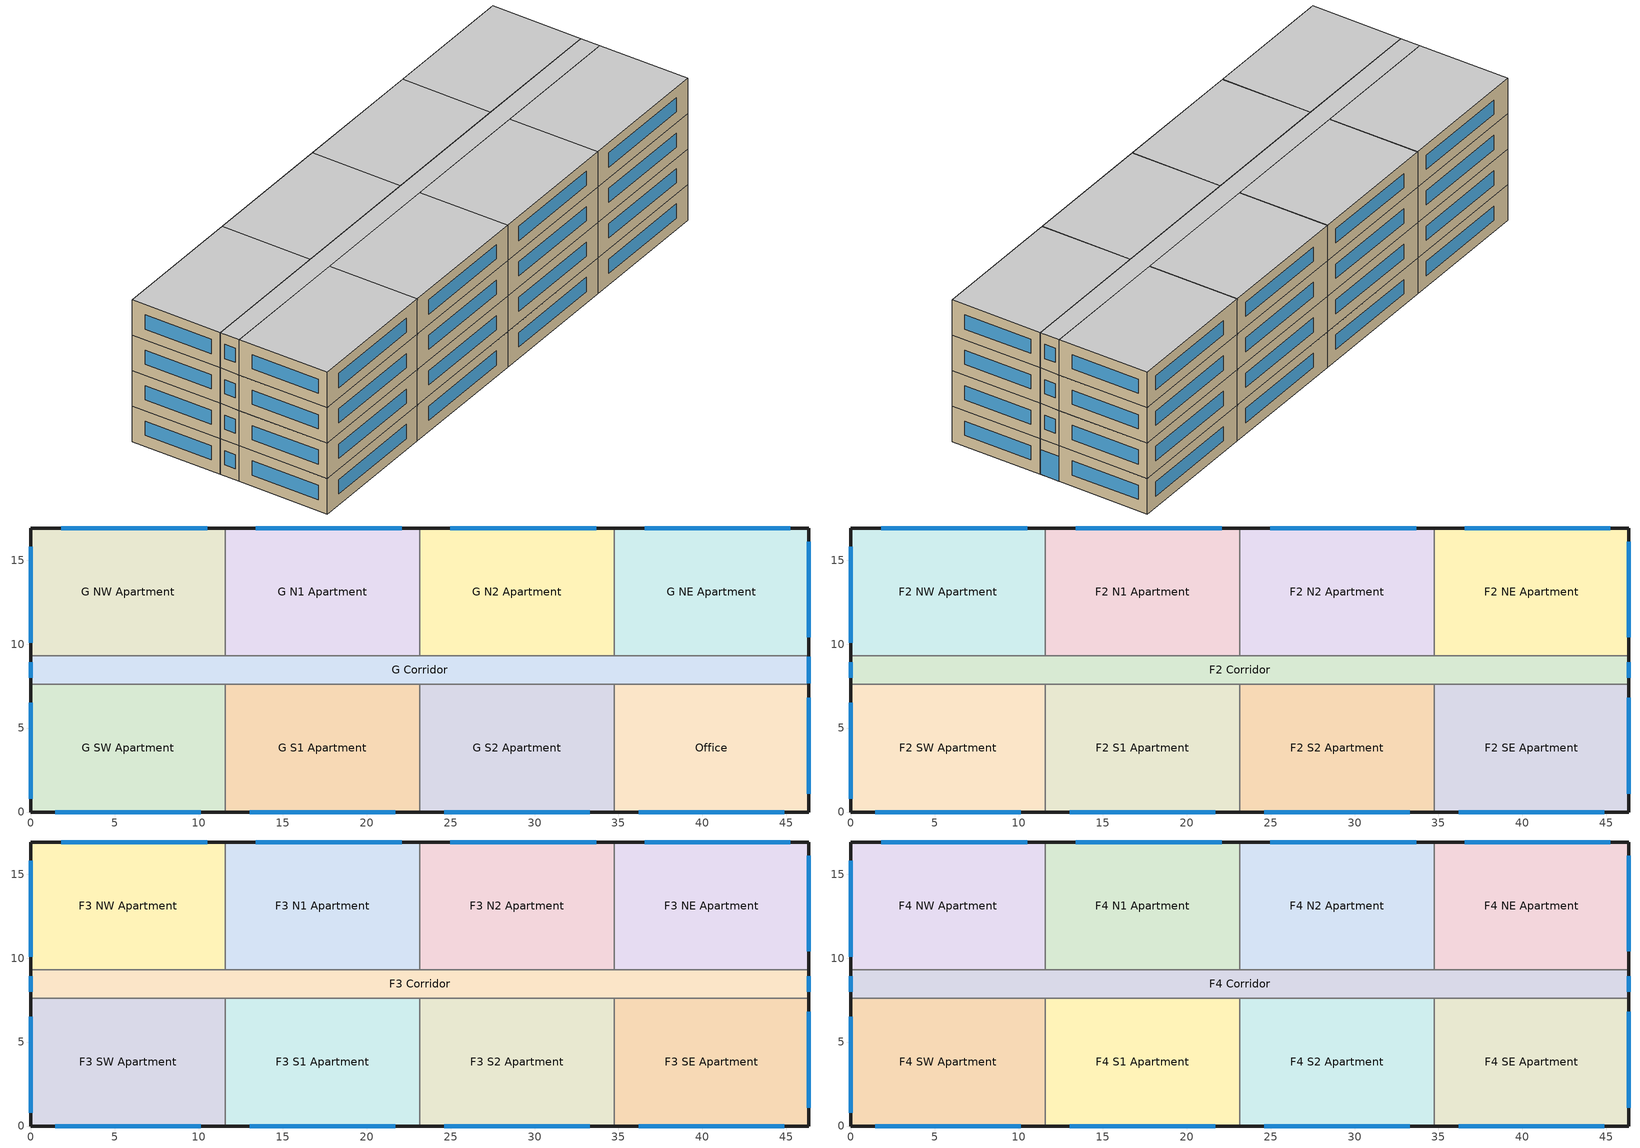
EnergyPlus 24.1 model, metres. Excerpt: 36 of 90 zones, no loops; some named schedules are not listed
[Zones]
G N1 Apartment
 floor ground (gGFloorN1A_Ffactor): 11.58,16.92 23.16,16.92 23.16,9.3 11.58,9.3 z0
 wall outside (res_ext_wall): 23.16,16.92 11.58,16.92 z0:3.05
 wall to G N2 Apartment (int_wall): 23.16,9.3 23.16,16.92 z0:3.05
 wall to G Corridor (int_wall): 11.58,9.3 23.16,9.3 z0:3.05
 window (ResWindow_U__SHGC_0.37): 22.08,16.92 13.4,16.92 z0.95:2.17
G N2 Apartment
 floor ground (gGFloorN2A_Ffactor): 23.16,16.92 34.75,16.92 34.75,9.3 23.16,9.3 z0
 wall outside (res_ext_wall): 34.75,16.92 23.16,16.92 z0:3.05
 wall to G NE Apartment (int_wall): 34.75,9.3 34.75,16.92 z0:3.05
 wall to G Corridor (int_wall): 23.16,9.3 34.75,9.3 z0:3.05
 window (ResWindow_U__SHGC_0.37): 33.66,16.92 24.98,16.92 z0.95:2.17
G NE Apartment
 floor ground (gGFloorNEA_Ffactor): 34.75,16.92 46.33,16.92 46.33,9.3 34.75,9.3 z0
 wall outside (res_ext_wall): 46.33,9.3 46.33,16.92 34.75,16.92 z0:3.05
 wall to G Corridor (int_wall): 34.75,9.3 46.33,9.3 z0:3.05
 window (ResWindow_U__SHGC_0.37): 45.25,16.92 36.56,16.92 / 46.33,10.4 46.33,16.11 z0.95:2.17
G NW Apartment
 floor ground (gGFloorNWA_Ffactor): 0,16.92 11.58,16.92 11.58,9.3 0,9.3 z0
 wall outside (res_ext_wall): 11.58,16.92 0,16.92 0,9.3 z0:3.05
 wall to G N1 Apartment (int_wall): 11.58,9.3 11.58,16.92 z0:3.05
 wall to G Corridor (int_wall): 0,9.3 11.58,9.3 z0:3.05
 window (ResWindow_U__SHGC_0.37): 10.5,16.92 1.81,16.92 / 0,15.8 0,10.08 z0.95:2.17
G S1 Apartment
 floor ground (gGFloorS1A_Ffactor): 11.58,7.62 23.16,7.62 23.16,0 11.58,0 z0
 wall outside (res_ext_wall): 11.58,0 23.16,0 z0:3.05
 wall to G S2 Apartment (int_wall): 23.16,0 23.16,7.62 z0:3.05
 wall to G Corridor (int_wall): 23.16,7.62 11.58,7.62 z0:3.05
 window (ResWindow_U__SHGC_0.37): 13.03,0 21.72,0 z0.95:2.17
G S2 Apartment
 floor ground (gGFloorS2A_Ffactor): 23.16,7.62 34.75,7.62 34.75,0 23.16,0 z0
 wall outside (res_ext_wall): 23.16,0 34.75,0 z0:3.05
 wall to Office (int_wall): 34.75,0 34.75,7.62 z0:3.05
 wall to G Corridor (int_wall): 34.75,7.62 23.16,7.62 z0:3.05
 window (ResWindow_U__SHGC_0.37): 24.61,0 33.3,0 z0.95:2.17
Office
 floor ground (gGFloorSEA_Ffactor): 34.75,7.62 46.33,7.62 46.33,0 34.75,0 z0
 wall outside (res_ext_wall): 34.75,0 46.33,0 46.33,7.62 z0:3.05
 wall to G Corridor (int_wall): 46.33,7.62 34.75,7.62 z0:3.05
 window (ResWindow_U__SHGC_0.37): 36.19,0 44.88,0 / 46.33,1.1 46.33,6.81 z0.95:2.17
G SW Apartment
 floor ground (gGFloorSWA_Ffactor): 0,7.62 11.58,7.62 11.58,0 0,0 z0
 wall outside (res_ext_wall): 0,7.62 0,0 11.58,0 z0:3.05
 wall to G S1 Apartment (int_wall): 11.58,0 11.58,7.62 z0:3.05
 wall to G Corridor (int_wall): 11.58,7.62 0,7.62 z0:3.05
 window (ResWindow_U__SHGC_0.37): 0,6.5 0,0.79 / 1.45,0 10.13,0 z0.95:2.17
G Corridor
 floor ground (gFloorC_Ffactor): 0,9.3 46.33,9.3 46.33,7.62 0,7.62 z0
 wall outside (res_ext_wall): 46.33,7.62 46.33,9.3 / 0,9.3 0,7.62 z0:3.05
 window (ResWindow_U__SHGC_0.37): 46.33,7.67 46.33,9.25 z0:2.13; 0,8.91 0,8 z0.95:2.17
F2 N1 Apartment
 floor to G N1 Apartment (int_slab_floor): 11.58,16.92 23.16,16.92 23.16,9.3 11.58,9.3 z3.05
 wall outside (res_ext_wall): 23.16,16.92 11.58,16.92 z3.05:6.1
 wall to F2 N2 Apartment (int_wall): 23.16,9.3 23.16,16.92 z3.05:6.1
 wall to F2 Corridor (int_wall): 11.58,9.3 23.16,9.3 z3.05:6.1
 window (ResWindow_U__SHGC_0.37): 22.08,16.92 13.4,16.92 z4:5.22
F2 N2 Apartment
 floor to G N2 Apartment (int_slab_floor): 23.16,16.92 34.75,16.92 34.75,9.3 23.16,9.3 z3.05
 wall outside (res_ext_wall): 34.75,16.92 23.16,16.92 z3.05:6.1
 wall to F2 NE Apartment (int_wall): 34.75,9.3 34.75,16.92 z3.05:6.1
 wall to F2 Corridor (int_wall): 23.16,9.3 34.75,9.3 z3.05:6.1
 window (ResWindow_U__SHGC_0.37): 33.66,16.92 24.98,16.92 z4:5.22
F2 NE Apartment
 floor to G NE Apartment (int_slab_floor): 34.75,16.92 46.33,16.92 46.33,9.3 34.75,9.3 z3.05
 wall outside (res_ext_wall): 46.33,9.3 46.33,16.92 34.75,16.92 z3.05:6.1
 wall to F2 Corridor (int_wall): 34.75,9.3 46.33,9.3 z3.05:6.1
 window (ResWindow_U__SHGC_0.37): 45.25,16.92 36.56,16.92 / 46.33,10.4 46.33,16.11 z4:5.22
F2 NW Apartment
 floor to G NW Apartment (int_slab_floor): 0,16.92 11.58,16.92 11.58,9.3 0,9.3 z3.05
 wall outside (res_ext_wall): 11.58,16.92 0,16.92 0,9.3 z3.05:6.1
 wall to F2 N1 Apartment (int_wall): 11.58,9.3 11.58,16.92 z3.05:6.1
 wall to F2 Corridor (int_wall): 0,9.3 11.58,9.3 z3.05:6.1
 window (ResWindow_U__SHGC_0.37): 10.5,16.92 1.81,16.92 / 0,15.8 0,10.08 z4:5.22
F2 S1 Apartment
 floor to G S1 Apartment (int_slab_floor): 11.58,7.62 23.16,7.62 23.16,0 11.58,0 z3.05
 wall outside (res_ext_wall): 11.58,0 23.16,0 z3.05:6.1
 wall to F2 S2 Apartment (int_wall): 23.16,0 23.16,7.62 z3.05:6.1
 wall to F2 Corridor (int_wall): 23.16,7.62 11.58,7.62 z3.05:6.1
 window (ResWindow_U__SHGC_0.37): 13.03,0 21.72,0 z4:5.22
F2 S2 Apartment
 floor to G S2 Apartment (int_slab_floor): 23.16,7.62 34.75,7.62 34.75,0 23.16,0 z3.05
 wall outside (res_ext_wall): 23.16,0 34.75,0 z3.05:6.1
 wall to F2 SE Apartment (int_wall): 34.75,0 34.75,7.62 z3.05:6.1
 wall to F2 Corridor (int_wall): 34.75,7.62 23.16,7.62 z3.05:6.1
 window (ResWindow_U__SHGC_0.37): 24.61,0 33.3,0 z4:5.22
F2 SE Apartment
 floor to Office (int_slab_floor): 34.75,7.62 46.33,7.62 46.33,0 34.75,0 z3.05
 wall outside (res_ext_wall): 34.75,0 46.33,0 46.33,7.62 z3.05:6.1
 wall to F2 Corridor (int_wall): 46.33,7.62 34.75,7.62 z3.05:6.1
 window (ResWindow_U__SHGC_0.37): 36.19,0 44.88,0 / 46.33,1.1 46.33,6.81 z4:5.22
F2 SW Apartment
 floor to G SW Apartment (int_slab_floor): 0,7.62 11.58,7.62 11.58,0 0,0 z3.05
 wall outside (res_ext_wall): 0,7.62 0,0 11.58,0 z3.05:6.1
 wall to F2 S1 Apartment (int_wall): 11.58,0 11.58,7.62 z3.05:6.1
 wall to F2 Corridor (int_wall): 11.58,7.62 0,7.62 z3.05:6.1
 window (ResWindow_U__SHGC_0.37): 0,6.5 0,0.79 / 1.45,0 10.13,0 z4:5.22
F2 Corridor
 floor to G Corridor (int_slab_floor): 0,9.3 46.33,9.3 46.33,7.62 0,7.62 z3.05
 wall outside (res_ext_wall): 46.33,7.62 46.33,9.3 / 0,9.3 0,7.62 z3.05:6.1
 window (ResWindow_U__SHGC_0.37): 0,8.91 0,8 / 46.33,8 46.33,8.91 z4:5.22
F3 N1 Apartment
 floor to F2 N1 Apartment (int_slab_floor): 11.58,16.92 23.16,16.92 23.16,9.3 11.58,9.3 z6.1
 wall outside (res_ext_wall): 23.16,16.92 11.58,16.92 z6.1:9.14
 wall to F3 N2 Apartment (int_wall): 23.16,9.3 23.16,16.92 z6.1:9.14
 wall to F3 Corridor (int_wall): 11.58,9.3 23.16,9.3 z6.1:9.14
 window (ResWindow_U__SHGC_0.37): 22.08,16.92 13.4,16.92 z7.05:8.27
F3 N2 Apartment
 floor to F2 N2 Apartment (int_slab_floor): 23.16,16.92 34.75,16.92 34.75,9.3 23.16,9.3 z6.1
 wall outside (res_ext_wall): 34.75,16.92 23.16,16.92 z6.1:9.14
 wall to F3 NE Apartment (int_wall): 34.75,9.3 34.75,16.92 z6.1:9.14
 wall to F3 Corridor (int_wall): 23.16,9.3 34.75,9.3 z6.1:9.14
 window (ResWindow_U__SHGC_0.37): 33.66,16.92 24.98,16.92 z7.05:8.27
F3 NE Apartment
 floor to F2 NE Apartment (int_slab_floor): 34.75,16.92 46.33,16.92 46.33,9.3 34.75,9.3 z6.1
 wall outside (res_ext_wall): 46.33,9.3 46.33,16.92 34.75,16.92 z6.1:9.14
 wall to F3 Corridor (int_wall): 34.75,9.3 46.33,9.3 z6.1:9.14
 window (ResWindow_U__SHGC_0.37): 45.25,16.92 36.56,16.92 / 46.33,10.4 46.33,16.11 z7.05:8.27
F3 NW Apartment
 floor to F2 NW Apartment (int_slab_floor): 0,16.92 11.58,16.92 11.58,9.3 0,9.3 z6.1
 wall outside (res_ext_wall): 11.58,16.92 0,16.92 0,9.3 z6.1:9.14
 wall to F3 N1 Apartment (int_wall): 11.58,9.3 11.58,16.92 z6.1:9.14
 wall to F3 Corridor (int_wall): 0,9.3 11.58,9.3 z6.1:9.14
 window (ResWindow_U__SHGC_0.37): 10.5,16.92 1.81,16.92 / 0,15.8 0,10.08 z7.05:8.27
F3 S1 Apartment
 floor to F2 S1 Apartment (int_slab_floor): 11.58,7.62 23.16,7.62 23.16,0 11.58,0 z6.1
 wall outside (res_ext_wall): 11.58,0 23.16,0 z6.1:9.14
 wall to F3 S2 Apartment (int_wall): 23.16,0 23.16,7.62 z6.1:9.14
 wall to F3 Corridor (int_wall): 23.16,7.62 11.58,7.62 z6.1:9.14
 window (ResWindow_U__SHGC_0.37): 13.03,0 21.72,0 z7.05:8.27
F3 S2 Apartment
 floor to F2 S2 Apartment (int_slab_floor): 23.16,7.62 34.75,7.62 34.75,0 23.16,0 z6.1
 wall outside (res_ext_wall): 23.16,0 34.75,0 z6.1:9.14
 wall to F3 SE Apartment (int_wall): 34.75,0 34.75,7.62 z6.1:9.14
 wall to F3 Corridor (int_wall): 34.75,7.62 23.16,7.62 z6.1:9.14
 window (ResWindow_U__SHGC_0.37): 24.61,0 33.3,0 z7.05:8.27
F3 SE Apartment
 floor to F2 SE Apartment (int_slab_floor): 34.75,7.62 46.33,7.62 46.33,0 34.75,0 z6.1
 wall outside (res_ext_wall): 34.75,0 46.33,0 46.33,7.62 z6.1:9.14
 wall to F3 Corridor (int_wall): 46.33,7.62 34.75,7.62 z6.1:9.14
 window (ResWindow_U__SHGC_0.37): 36.19,0 44.88,0 / 46.33,1.1 46.33,6.81 z7.05:8.27
F3 SW Apartment
 floor to F2 SW Apartment (int_slab_floor): 0,7.62 11.58,7.62 11.58,0 0,0 z6.1
 wall outside (res_ext_wall): 0,7.62 0,0 11.58,0 z6.1:9.14
 wall to F3 S1 Apartment (int_wall): 11.58,0 11.58,7.62 z6.1:9.14
 wall to F3 Corridor (int_wall): 11.58,7.62 0,7.62 z6.1:9.14
 window (ResWindow_U__SHGC_0.37): 0,6.5 0,0.79 / 1.45,0 10.13,0 z7.05:8.27
F3 Corridor
 floor to F2 Corridor (int_slab_floor): 0,9.3 46.33,9.3 46.33,7.62 0,7.62 z6.1
 wall outside (res_ext_wall): 46.33,7.62 46.33,9.3 / 0,9.3 0,7.62 z6.1:9.14
 window (ResWindow_U__SHGC_0.37): 0,8.91 0,8 / 46.33,8 46.33,8.91 z7.05:8.27
F4 N1 Apartment
 floor to F3 N1 Apartment (int_slab_floor): 11.58,16.92 23.16,16.92 23.16,9.3 11.58,9.3 z9.14
 wall outside (res_ext_wall): 23.16,16.92 11.58,16.92 z9.14:12.19
 wall to F4 N2 Apartment (int_wall): 23.16,9.3 23.16,16.92 z9.14:12.19
 wall to F4 Corridor (int_wall): 11.58,9.3 23.16,9.3 z9.14:12.19
 window (ResWindow_U__SHGC_0.37): 22.08,16.92 13.4,16.92 z10.1:11.32
 ceiling to M N1 Apartment (int_slab_ceiling): 23.16,9.3 23.16,16.92 11.58,16.92 11.58,9.3 z12.19
F4 N2 Apartment
 floor to F3 N2 Apartment (int_slab_floor): 23.16,16.92 34.75,16.92 34.75,9.3 23.16,9.3 z9.14
 wall outside (res_ext_wall): 34.75,16.92 23.16,16.92 z9.14:12.19
 wall to F4 NE Apartment (int_wall): 34.75,9.3 34.75,16.92 z9.14:12.19
 wall to F4 Corridor (int_wall): 23.16,9.3 34.75,9.3 z9.14:12.19
 window (ResWindow_U__SHGC_0.37): 33.66,16.92 24.98,16.92 z10.1:11.32
 ceiling to M N2 Apartment (int_slab_ceiling): 34.75,9.3 34.75,16.92 23.16,16.92 23.16,9.3 z12.19
F4 NE Apartment
 floor to F3 NE Apartment (int_slab_floor): 34.75,16.92 46.33,16.92 46.33,9.3 34.75,9.3 z9.14
 wall outside (res_ext_wall): 46.33,9.3 46.33,16.92 34.75,16.92 z9.14:12.19
 wall to F4 Corridor (int_wall): 34.75,9.3 46.33,9.3 z9.14:12.19
 window (ResWindow_U__SHGC_0.37): 45.25,16.92 36.56,16.92 / 46.33,10.4 46.33,16.11 z10.1:11.32
 ceiling to M NE Apartment (int_slab_ceiling): 46.33,9.3 46.33,16.92 34.75,16.92 34.75,9.3 z12.19
F4 NW Apartment
 floor to F3 NW Apartment (int_slab_floor): 0,16.92 11.58,16.92 11.58,9.3 0,9.3 z9.14
 wall outside (res_ext_wall): 11.58,16.92 0,16.92 0,9.3 z9.14:12.19
 wall to F4 N1 Apartment (int_wall): 11.58,9.3 11.58,16.92 z9.14:12.19
 wall to F4 Corridor (int_wall): 0,9.3 11.58,9.3 z9.14:12.19
 window (ResWindow_U__SHGC_0.37): 10.5,16.92 1.81,16.92 / 0,15.8 0,10.08 z10.1:11.32
 ceiling to M NW Apartment (int_slab_ceiling): 11.58,9.3 11.58,16.92 0,16.92 0,9.3 z12.19
F4 S1 Apartment
 floor to F3 S1 Apartment (int_slab_floor): 11.58,7.62 23.16,7.62 23.16,0 11.58,0 z9.14
 wall outside (res_ext_wall): 11.58,0 23.16,0 z9.14:12.19
 wall to F4 S2 Apartment (int_wall): 23.16,0 23.16,7.62 z9.14:12.19
 wall to F4 Corridor (int_wall): 23.16,7.62 11.58,7.62 z9.14:12.19
 window (ResWindow_U__SHGC_0.37): 13.03,0 21.72,0 z10.1:11.32
 ceiling to M S1 Apartment (int_slab_ceiling): 23.16,0 23.16,7.62 11.58,7.62 11.58,0 z12.19
F4 S2 Apartment
 floor to F3 S2 Apartment (int_slab_floor): 23.16,7.62 34.75,7.62 34.75,0 23.16,0 z9.14
 wall outside (res_ext_wall): 23.16,0 34.75,0 z9.14:12.19
 wall to F4 SE Apartment (int_wall): 34.75,0 34.75,7.62 z9.14:12.19
 wall to F4 Corridor (int_wall): 34.75,7.62 23.16,7.62 z9.14:12.19
 window (ResWindow_U__SHGC_0.37): 24.61,0 33.3,0 z10.1:11.32
 ceiling to M S2 Apartment (int_slab_ceiling): 34.75,0 34.75,7.62 23.16,7.62 23.16,0 z12.19
F4 SE Apartment
 floor to F3 SE Apartment (int_slab_floor): 34.75,7.62 46.33,7.62 46.33,0 34.75,0 z9.14
 wall outside (res_ext_wall): 34.75,0 46.33,0 46.33,7.62 z9.14:12.19
 wall to F4 Corridor (int_wall): 46.33,7.62 34.75,7.62 z9.14:12.19
 window (ResWindow_U__SHGC_0.37): 36.19,0 44.88,0 / 46.33,1.1 46.33,6.81 z10.1:11.32
 ceiling to M SE Apartment (int_slab_ceiling): 46.33,0 46.33,7.62 34.75,7.62 34.75,0 z12.19
F4 SW Apartment
 floor to F3 SW Apartment (int_slab_floor): 0,7.62 11.58,7.62 11.58,0 0,0 z9.14
 wall outside (res_ext_wall): 0,7.62 0,0 11.58,0 z9.14:12.19
 wall to F4 S1 Apartment (int_wall): 11.58,0 11.58,7.62 z9.14:12.19
 wall to F4 Corridor (int_wall): 11.58,7.62 0,7.62 z9.14:12.19
 window (ResWindow_U__SHGC_0.37): 0,6.5 0,0.79 / 1.45,0 10.13,0 z10.1:11.32
 ceiling to M SW Apartment (int_slab_ceiling): 11.58,0 11.58,7.62 0,7.62 0,0 z12.19
F4 Corridor
 floor to F3 Corridor (int_slab_floor): 0,9.3 46.33,9.3 46.33,7.62 0,7.62 z9.14
 wall outside (res_ext_wall): 46.33,7.62 46.33,9.3 / 0,9.3 0,7.62 z9.14:12.19
 window (ResWindow_U__SHGC_0.37): 0,8.91 0,8 / 46.33,8 46.33,8.91 z10.1:11.32
 ceiling to M Corridor (int_slab_ceiling): 46.33,7.62 46.33,9.3 0,9.3 0,7.62 z12.19
[Building]
ApartmentHighRise: Loads convergence tolerance value=0.04; Maximum number of warmup days=15; Minimum number of warmup days=6; North axis=0; Solar distribution=MinimalShadowing; Temperature convergence tolerance value=0.2; Terrain=City
[Site:GroundTemperature:FCfactorMethod]
January ground temperature=7.1; February ground temperature=3; March ground temperature=-1; April ground temperature=0.8; May ground temperature=-0.2; June ground temperature=4.8; July ground temperature=6.1; August ground temperature=13.7; September ground temperature=22.2; October ground temperature=22.7; November ground temperature=21.7; December ground temperature=18.5
[Site:Location]
Denver-Aurora-Buckley.AFB_CO_USA WMO=724695: Elevation=1726; Latitude=39.72; Longitude=-104.75; Time zone=-7
[Site:WaterMainsTemperature]
Annual average outdoor air temperature=9.95; Calculation method=Correlation; Maximum difference in monthly average outdoor air temperatures=23.7
[SizingPeriod:DesignDay] Barometric pressure=82237; Day of month=21; Daylight saving time indicator=No; Dry bulb temperature range modifier type=DefaultMultipliers; Humidity condition type=WetBulb; Rain indicator=No; Snow indicator=No
Name | Ashrae clear sky optical depth for beam irradiance taub | Ashrae clear sky optical depth for diffuse irradiance taud | Daily dry bulb temperature range | Day type | Maximum dry bulb temperature | Month | Solar model indicator | Wetbulb or dewpoint at maximum dry bulb | Wind direction | Wind speed | Sky clearness
Denver-Aurora-Buckley.AFB_CO_USA Ann Clg .4% Condns DB=>MWB | 0.423 | 2.02 | 14.8 | SummerDesignDay | 33.9 | 7 | ASHRAETau | 15 | 30 | 3.6
Denver-Aurora-Buckley.AFB_CO_USA Ann Htg 99.6% Condns DB |  |  | 0 | WinterDesignDay | -17.9 | 12 | ASHRAEClearSky | -17.9 | 180 | 2.5 | 0
[Construction]
InteriorFurnishings: Std Wood 6inch
ResWindow_U__SHGC_0.37: Res Window Glazing Layer
int_slab_ceiling: CP02 CARPET PAD, 100mm Normalweight concrete floor
int_slab_floor: 100mm Normalweight concrete floor, CP02 CARPET PAD
int_wall: G01 13mm gypsum board, G01 13mm gypsum board
res_ext_wall: F07 25mm stucco, G01 16mm gypsum board, Res_Exterior_Wall_Insulation, G01 16mm gypsum board
[Construction:FfactorGroundFloor] F factor=0.88281
Name | Area | Perimeterexposed
gFloorC_Ffactor | 77.6585 | 3.3526
gGFloorN1A_Ffactor; gGFloorN2A_Ffactor; gGFloorS1A_Ffactor; gGFloorS2A_Ffactor | 88.2487 | 11.5818
gGFloorNEA_Ffactor; gGFloorNWA_Ffactor; gGFloorSEA_Ffactor; gGFloorSWA_Ffactor | 88.2487 | 19.2014
[Material]
Name | Conductivity | Density | Roughness | Specific heat | Thickness | Solar absorptance | Thermal absorptance | Visible absorptance
100mm Normalweight concrete floor | 2.31 | 2322 | MediumRough | 832 | 0.1016
F07 25mm stucco | 0.72 | 1856 | Smooth | 840 | 0.0254 | 0.7 | 0.9 | 0.7
G01 13mm gypsum board | 0.16 | 800 | Smooth | 1090 | 0.0127 | 0.7 | 0.9 | 0.5
G01 16mm gypsum board | 0.16 | 800 | MediumSmooth | 1090 | 0.0159
Std Wood 6inch | 0.12 | 540 | MediumSmooth | 1210 | 0.15 | 0.7 | 0.9 | 0.7
[Material:NoMass] Solar absorptance=0.7; Thermal absorptance=0.9
Name | Roughness | Thermal resistance | Visible absorptance
CP02 CARPET PAD | VeryRough | 0.21648 | 0.8
Res_Exterior_Wall_Insulation | MediumSmooth | 2.81828 | 0.7
[WindowMaterial:SimpleGlazingSystem]
Res Window Glazing Layer: Solar heat gain coefficient=0.37; U factor=2.15774; Visible transmittance=0.407
[AvailabilityManager:Scheduled] Schedule=All On
AirLoop AllApts Availability; AirLoop G N1 Availability; AirLoop G N2 Availability; AirLoop G NE Availability; AirLoop G NW Availability; AirLoop G S1 Availability; AirLoop G S2 Availability; AirLoop G SW Availability; AirLoop Office Availability
[ElectricEquipment] Design level calculation method=Watts/Area; End use subcategory=MiscPlug; Fraction latent=0; Fraction lost=0; Fraction radiant=0.5; Watts per floor area=6.67
Name | Schedule | Zone or zonelist or space or spacelist
F2 N1 Apartment_Plug_MN1_Equip | EQP_APT_SCH | F2 N1 Apartment
F2 N2 Apartment_Plug_MN2_Equip | EQP_APT_SCH | F2 N2 Apartment
F2 NE Apartment_Plug_MNE_Equip | EQP_APT_SCH | F2 NE Apartment
F2 NW Apartment_Plug_MNW_Equip | EQP_APT_SCH | F2 NW Apartment
F2 S1 Apartment_Plug_MS1_Equip | EQP_APT_SCH | F2 S1 Apartment
F2 S2 Apartment_Plug_MS2_Equip | EQP_APT_SCH | F2 S2 Apartment
F2 SE Apartment_Plug_MSE_Equip | EQP_APT_SCH | F2 SE Apartment
F2 SW Apartment_Plug_MSW_Equip | EQP_APT_SCH | F2 SW Apartment
F3 N1 Apartment_Plug_MN1_Equip | EQP_APT_SCH | F3 N1 Apartment
F3 N2 Apartment_Plug_MN2_Equip | EQP_APT_SCH | F3 N2 Apartment
F3 NE Apartment_Plug_MNE_Equip | EQP_APT_SCH | F3 NE Apartment
F3 NW Apartment_Plug_MNW_Equip | EQP_APT_SCH | F3 NW Apartment
F3 S1 Apartment_Plug_MS1_Equip | EQP_APT_SCH | F3 S1 Apartment
F3 S2 Apartment_Plug_MS2_Equip | EQP_APT_SCH | F3 S2 Apartment
F3 SE Apartment_Plug_MSE_Equip | EQP_APT_SCH | F3 SE Apartment
F3 SW Apartment_Plug_MSW_Equip | EQP_APT_SCH | F3 SW Apartment
F4 N1 Apartment_Plug_MN1_Equip | EQP_APT_SCH | F4 N1 Apartment
F4 N2 Apartment_Plug_MN2_Equip | EQP_APT_SCH | F4 N2 Apartment
F4 NE Apartment_Plug_MNE_Equip | EQP_APT_SCH | F4 NE Apartment
F4 NW Apartment_Plug_MNW_Equip | EQP_APT_SCH | F4 NW Apartment
F4 S1 Apartment_Plug_MS1_Equip | EQP_APT_SCH | F4 S1 Apartment
F4 S2 Apartment_Plug_MS2_Equip | EQP_APT_SCH | F4 S2 Apartment
F4 SE Apartment_Plug_MSE_Equip | EQP_APT_SCH | F4 SE Apartment
F4 SW Apartment_Plug_MSW_Equip | EQP_APT_SCH | F4 SW Apartment
G N1 Apartment_Plug_GN1_Equip | EQP_APT_SCH | G N1 Apartment
G N2 Apartment_Plug_GN2_Equip | EQP_APT_SCH | G N2 Apartment
G NE Apartment_Plug_GNE_Equip | EQP_APT_SCH | G NE Apartment
G NW Apartment_Plug_GNW_Equip | EQP_APT_SCH | G NW Apartment
G S1 Apartment_Plug_GS1_Equip | EQP_APT_SCH | G S1 Apartment
G S2 Apartment_Plug_GS2_Equip | EQP_APT_SCH | G S2 Apartment
G SW Apartment_Plug_GSW_Equip | EQP_APT_SCH | G SW Apartment
Office_Plug_Office_Equip | EQP_OFF_SCH | Office
[ElectricLoadCenter:Transformer]
Transformer 1: Availability schedule=Always_On; Conductor material=Aluminum; Consider transformer loss for utility cost=Yes; Fraction of eddy current losses=0.1; Full load temperature rise=150; Meter name 1=Wired_LTG_Electricity; Meter name 2=Wired_INT_EQUIP; Nameplate efficiency=0.986; Per unit load for nameplate efficiency=0.35; Performance input method=NominalEfficiency; Phase=3; Rated capacity=75000; Reference temperature for nameplate efficiency=75; Transformer usage=PowerInFromGrid
[EnergyManagementSystem:Actuator]
Name | Actuated component control type | Actuated component type | Actuated component unique
BoilerCurve | Curve Result | Curve | Central Boiler Efficiency Curve
CLGSETP_OFF_SCH_Actuator | Schedule Value | Schedule:Compact | CLGSETP_OFF_SCH_Yes_Optimum
HTGSETP_OFF_SCH_Actuator | Schedule Value | Schedule:Compact | HTGSETP_OFF_SCH_Yes_Optimum
N_Apartment_CLGSETP_Actuator | Schedule Value | Schedule:Compact | N CLGSETP_APT_SCH
N_Apartment_HTGSETP_Actuator | Schedule Value | Schedule:Compact | N HTGSETP_APT_SCH
S_Apartment_CLGSETP_Actuator | Schedule Value | Schedule:Compact | S CLGSETP_APT_SCH
S_Apartment_HTGSETP_Actuator | Schedule Value | Schedule:Compact | S HTGSETP_APT_SCH
[EnergyManagementSystem:GlobalVariable]
EnergyManagementSystem:GlobalVariable 1: Wired_LTG
EnergyManagementSystem:GlobalVariable 2: BoilerType; CapRated; EtRated; PLRx; Ecx; SkinLossRate
[EnergyManagementSystem:OutputVariable]
Wired_LTG: Ems variable=Wired_LTG; Type of data in variable=Summed; Units=J; Update frequency=ZoneTimestep
[EnergyManagementSystem:Program]
Door_Switch_Enabled_Thermostat_Reset_Program_N_Apartments: IF (M_N1_Apartment_Sliding_Door_Ventilation_Sensor > 0); SET N_Apartment_CLGSETP_Actuator = 32.22; SET N_Apartment_HTGSETP_Actuator = 12.78; ELSE; SET N_Apartment_CLGSETP_Actuator = null; SET N_Apartment_HTGSETP_Actuator = null; ENDIF
Door_Switch_Enabled_Thermostat_Reset_Program_S_Apartments: IF (M_S1_Apartment_Sliding_Door_Ventilation_Sensor > 0); SET S_Apartment_CLGSETP_Actuator = 32.22; SET S_Apartment_HTGSETP_Actuator = 12.78; ELSE; SET S_Apartment_CLGSETP_Actuator = null; SET S_Apartment_HTGSETP_Actuator = null; ENDIF
OA_BASED_OPTIMUM_START_EMS_Program: IF DaylightSavings==0 && Hour==7 && DayOfWeek>1 && DayOfWeek<7 && OAT<23.9 && OAT>1.7; SET CLGSETP_OFF_SCH_Actuator = 29.4; SET HTGSETP_OFF_SCH_Actuator = 15.6; ELSEIF DaylightSavings==1 && Hour==6 && DayOfWeek>1 && DayOfWeek<7 && OAT<23.9 && OAT>1.7; SET CLGSETP_OFF_SCH_Actuator = 29.4; SET HTGSETP_OFF_SCH_Actuator = 15.6; ELSE; SET CLGSETP_SCH_Actuator = NULL; SET HTGSETP_SCH_Actuator = NULL; ENDIF
SetBoilerCurve: IF BoilerPLR >= PLRx; IF BoilerType == 1; SET BoilerCurve = 0.975 + 0.305*BoilerPLR - 0.527*(BoilerPLR^2) + 0.249*(BoilerPLR^3); ELSE; SET BoilerCurve = 0.907 + 0.320*BoilerPLR - 0.420*(BoilerPLR^2) + 0.193*(BoilerPLR^3); ENDIF; ELSE; IF BoilerPLR == 0; SET BoilerCurve = NULL; ELSE; IF BoilerPLR <0.05; SET BoilerCurve = (0.05/(0.05 + SkinLossRate)) * (Ecx/EtRated); ELSE; SET BoilerCurve = (BoilerPLR/(BoilerPLR + SkinLossRate)) * (Ecx/EtRated); ENDIF; ENDIF; ENDIF
[Exterior:Lights]
Facade Lighting: Control option=AstronomicalClock; Design level=7504.3; End use subcategory=General; Schedule=Exterior_Lgt_ALWAYS_ON
[InternalMass] Construction=InteriorFurnishings
Name | Zone or zonelist | Surface area
F2 N1 Apartment_InternalMass_1 | F2 N1 Apartment | 176.4981
F2 N2 Apartment_InternalMass_1 | F2 N2 Apartment | 176.4981
F2 NE Apartment_InternalMass_1 | F2 NE Apartment | 176.4981
F2 NW Apartment_InternalMass_1 | F2 NW Apartment | 176.4981
F2 S1 Apartment_InternalMass_1 | F2 S1 Apartment | 176.4981
F2 S2 Apartment_InternalMass_1 | F2 S2 Apartment | 176.4981
F2 SE Apartment_InternalMass_1 | F2 SE Apartment | 176.4981
F2 SW Apartment_InternalMass_1 | F2 SW Apartment | 176.4981
F3 N1 Apartment_InternalMass_1 | F3 N1 Apartment | 176.4981
F3 N2 Apartment_InternalMass_1 | F3 N2 Apartment | 176.4981
F3 NE Apartment_InternalMass_1 | F3 NE Apartment | 176.4981
F3 NW Apartment_InternalMass_1 | F3 NW Apartment | 176.4981
F3 S1 Apartment_InternalMass_1 | F3 S1 Apartment | 176.4981
F3 S2 Apartment_InternalMass_1 | F3 S2 Apartment | 176.4981
F3 SE Apartment_InternalMass_1 | F3 SE Apartment | 176.4981
F3 SW Apartment_InternalMass_1 | F3 SW Apartment | 176.4981
F4 N1 Apartment_InternalMass_1 | F4 N1 Apartment | 176.4981
F4 N2 Apartment_InternalMass_1 | F4 N2 Apartment | 176.4981
F4 NE Apartment_InternalMass_1 | F4 NE Apartment | 176.4981
F4 NW Apartment_InternalMass_1 | F4 NW Apartment | 176.4981
F4 S1 Apartment_InternalMass_1 | F4 S1 Apartment | 176.4981
F4 S2 Apartment_InternalMass_1 | F4 S2 Apartment | 176.4981
F4 SE Apartment_InternalMass_1 | F4 SE Apartment | 176.4981
F4 SW Apartment_InternalMass_1 | F4 SW Apartment | 176.4981
G N1 Apartment_InternalMass_1 | G N1 Apartment | 88.2493
G N2 Apartment_InternalMass_1 | G N2 Apartment | 88.2493
G NE Apartment_InternalMass_1 | G NE Apartment | 88.2493
G NW Apartment_InternalMass_1 | G NW Apartment | 88.2493
G S1 Apartment_InternalMass_1 | G S1 Apartment | 88.2493
G S2 Apartment_InternalMass_1 | G S2 Apartment | 88.2493
G SW Apartment_InternalMass_1 | G SW Apartment | 88.2493
Office_InternalMass_1 | Office | 88.2493
[Lights] Design level calculation method=Watts/Area; Fraction radiant=0.6; Fraction replaceable=1; Fraction visible=0.2; Return air fraction=0; Return air fraction calculated from plenum temperature=No
Name | End use subcategory | Schedule | Watts per floor area | Zone or zonelist or space or spacelist
F2 Corridor_Lights_hardwired | LightsWired | LTG_COR_SCH | 5.29584 | F2 Corridor
F2 N1 Apartment_Lights_hardwired | LightsWired | LTG_APT_SCH | 6.45835 | F2 N1 Apartment
F2 N1 Apartment_Lights_plugin | LightsPlugIn | LTG_APT_SCH | 2.90626 | F2 N1 Apartment
F2 N2 Apartment_Lights_hardwired | LightsWired | LTG_APT_SCH | 6.45835 | F2 N2 Apartment
F2 N2 Apartment_Lights_plugin | LightsPlugIn | LTG_APT_SCH | 2.90626 | F2 N2 Apartment
F2 NE Apartment_Lights_hardwired | LightsWired | LTG_APT_SCH | 6.45835 | F2 NE Apartment
F2 NE Apartment_Lights_plugin | LightsPlugIn | LTG_APT_SCH | 2.90626 | F2 NE Apartment
F2 NW Apartment_Lights_hardwired | LightsWired | LTG_APT_SCH | 6.45835 | F2 NW Apartment
F2 NW Apartment_Lights_plugin | LightsPlugIn | LTG_APT_SCH | 2.90626 | F2 NW Apartment
F2 S1 Apartment_Lights_hardwired | LightsWired | LTG_APT_SCH | 6.45835 | F2 S1 Apartment
F2 S1 Apartment_Lights_plugin | LightsPlugIn | LTG_APT_SCH | 2.90626 | F2 S1 Apartment
F2 S2 Apartment_Lights_hardwired | LightsWired | LTG_APT_SCH | 6.45835 | F2 S2 Apartment
F2 S2 Apartment_Lights_plugin | LightsPlugIn | LTG_APT_SCH | 2.90626 | F2 S2 Apartment
F2 SE Apartment_Lights_hardwired | LightsWired | LTG_APT_SCH | 6.45835 | F2 SE Apartment
F2 SE Apartment_Lights_plugin | LightsPlugIn | LTG_APT_SCH | 2.90626 | F2 SE Apartment
F2 SW Apartment_Lights_hardwired | LightsWired | LTG_APT_SCH | 6.45835 | F2 SW Apartment
F2 SW Apartment_Lights_plugin | LightsPlugIn | LTG_APT_SCH | 2.90626 | F2 SW Apartment
F3 Corridor_Lights_hardwired | LightsWired | LTG_COR_SCH | 5.29584 | F3 Corridor
F3 N1 Apartment_Lights_hardwired | LightsWired | LTG_APT_SCH | 6.45835 | F3 N1 Apartment
F3 N1 Apartment_Lights_plugin | LightsPlugIn | LTG_APT_SCH | 2.90626 | F3 N1 Apartment
F3 N2 Apartment_Lights_hardwired | LightsWired | LTG_APT_SCH | 6.45835 | F3 N2 Apartment
F3 N2 Apartment_Lights_plugin | LightsPlugIn | LTG_APT_SCH | 2.90626 | F3 N2 Apartment
F3 NE Apartment_Lights_hardwired | LightsWired | LTG_APT_SCH | 6.45835 | F3 NE Apartment
F3 NE Apartment_Lights_plugin | LightsPlugIn | LTG_APT_SCH | 2.90626 | F3 NE Apartment
F3 NW Apartment_Lights_hardwired | LightsWired | LTG_APT_SCH | 6.45835 | F3 NW Apartment
F3 NW Apartment_Lights_plugin | LightsPlugIn | LTG_APT_SCH | 2.90626 | F3 NW Apartment
F3 S1 Apartment_Lights_hardwired | LightsWired | LTG_APT_SCH | 6.45835 | F3 S1 Apartment
F3 S1 Apartment_Lights_plugin | LightsPlugIn | LTG_APT_SCH | 2.90626 | F3 S1 Apartment
F3 S2 Apartment_Lights_hardwired | LightsWired | LTG_APT_SCH | 6.45835 | F3 S2 Apartment
F3 S2 Apartment_Lights_plugin | LightsPlugIn | LTG_APT_SCH | 2.90626 | F3 S2 Apartment
F3 SE Apartment_Lights_hardwired | LightsWired | LTG_APT_SCH | 6.45835 | F3 SE Apartment
F3 SE Apartment_Lights_plugin | LightsPlugIn | LTG_APT_SCH | 2.90626 | F3 SE Apartment
F3 SW Apartment_Lights_hardwired | LightsWired | LTG_APT_SCH | 6.45835 | F3 SW Apartment
F3 SW Apartment_Lights_plugin | LightsPlugIn | LTG_APT_SCH | 2.90626 | F3 SW Apartment
F4 Corridor_Lights_hardwired | LightsWired | LTG_COR_SCH | 5.29584 | F4 Corridor
F4 N1 Apartment_Lights_hardwired | LightsWired | LTG_APT_SCH | 6.45835 | F4 N1 Apartment
F4 N1 Apartment_Lights_plugin | LightsPlugIn | LTG_APT_SCH | 2.90626 | F4 N1 Apartment
F4 N2 Apartment_Lights_hardwired | LightsWired | LTG_APT_SCH | 6.45835 | F4 N2 Apartment
F4 N2 Apartment_Lights_plugin | LightsPlugIn | LTG_APT_SCH | 2.90626 | F4 N2 Apartment
F4 NE Apartment_Lights_hardwired | LightsWired | LTG_APT_SCH | 6.45835 | F4 NE Apartment
F4 NE Apartment_Lights_plugin | LightsPlugIn | LTG_APT_SCH | 2.90626 | F4 NE Apartment
F4 NW Apartment_Lights_hardwired | LightsWired | LTG_APT_SCH | 6.45835 | F4 NW Apartment
F4 NW Apartment_Lights_plugin | LightsPlugIn | LTG_APT_SCH | 2.90626 | F4 NW Apartment
F4 S1 Apartment_Lights_hardwired | LightsWired | LTG_APT_SCH | 6.45835 | F4 S1 Apartment
F4 S1 Apartment_Lights_plugin | LightsPlugIn | LTG_APT_SCH | 2.90626 | F4 S1 Apartment
F4 S2 Apartment_Lights_hardwired | LightsWired | LTG_APT_SCH | 6.45835 | F4 S2 Apartment
F4 S2 Apartment_Lights_plugin | LightsPlugIn | LTG_APT_SCH | 2.90626 | F4 S2 Apartment
F4 SE Apartment_Lights_hardwired | LightsWired | LTG_APT_SCH | 6.45835 | F4 SE Apartment
F4 SE Apartment_Lights_plugin | LightsPlugIn | LTG_APT_SCH | 2.90626 | F4 SE Apartment
F4 SW Apartment_Lights_hardwired | LightsWired | LTG_APT_SCH | 6.45835 | F4 SW Apartment
F4 SW Apartment_Lights_plugin | LightsPlugIn | LTG_APT_SCH | 2.90626 | F4 SW Apartment
G Corridor_Lights_hardwired | LightsWired | LTG_COR_SCH | 5.29584 | G Corridor
G N1 Apartment_Lights_hardwired | LightsWired | LTG_APT_SCH | 6.45835 | G N1 Apartment
G N1 Apartment_Lights_plugin | LightsPlugIn | LTG_APT_SCH | 2.90626 | G N1 Apartment
G N2 Apartment_Lights_hardwired | LightsWired | LTG_APT_SCH | 6.45835 | G N2 Apartment
G N2 Apartment_Lights_plugin | LightsPlugIn | LTG_APT_SCH | 2.90626 | G N2 Apartment
G NE Apartment_Lights_hardwired | LightsWired | LTG_APT_SCH | 6.45835 | G NE Apartment
G NE Apartment_Lights_plugin | LightsPlugIn | LTG_APT_SCH | 2.90626 | G NE Apartment
G NW Apartment_Lights_hardwired | LightsWired | LTG_APT_SCH | 6.45835 | G NW Apartment
G NW Apartment_Lights_plugin | LightsPlugIn | LTG_APT_SCH | 2.90626 | G NW Apartment
G S1 Apartment_Lights_hardwired | LightsWired | LTG_APT_SCH | 6.45835 | G S1 Apartment
G S1 Apartment_Lights_plugin | LightsPlugIn | LTG_APT_SCH | 2.90626 | G S1 Apartment
G S2 Apartment_Lights_hardwired | LightsWired | LTG_APT_SCH | 6.45835 | G S2 Apartment
G S2 Apartment_Lights_plugin | LightsPlugIn | LTG_APT_SCH | 2.90626 | G S2 Apartment
G SW Apartment_Lights_hardwired | LightsWired | LTG_APT_SCH | 6.45835 | G SW Apartment
G SW Apartment_Lights_plugin | LightsPlugIn | LTG_APT_SCH | 2.90626 | G SW Apartment
Office_Lights_hardwired | LightsWired | LTG_OFF_SCH | 7.96529 | Office
[People] Activity level schedule=Activity Schedule; Number of people calculation method=People; Sensible heat fraction=Autocalculate
Name | Fraction radiant | Number of people | Number of people schedule | Zone or zonelist or space or spacelist
F2 N1 Apartment People | 0.3 | 2.5 | OCC_APT_SCH | F2 N1 Apartment
F2 N2 Apartment People | 0.3 | 2.5 | OCC_APT_SCH | F2 N2 Apartment
F2 NE Apartment People | 0.3 | 2.5 | OCC_APT_SCH | F2 NE Apartment
F2 NW Apartment People | 0.3 | 2.5 | OCC_APT_SCH | F2 NW Apartment
F2 S1 Apartment People | 0.3 | 2.5 | OCC_APT_SCH | F2 S1 Apartment
F2 S2 Apartment People | 0.3 | 2.5 | OCC_APT_SCH | F2 S2 Apartment
F2 SE Apartment People | 0.3 | 2.5 | OCC_APT_SCH | F2 SE Apartment
F2 SW Apartment People | 0.3 | 2.5 | OCC_APT_SCH | F2 SW Apartment
F3 N1 Apartment People | 0.3 | 2.5 | OCC_APT_SCH | F3 N1 Apartment
F3 N2 Apartment People | 0.3 | 2.5 | OCC_APT_SCH | F3 N2 Apartment
F3 NE Apartment People | 0.3 | 2.5 | OCC_APT_SCH | F3 NE Apartment
F3 NW Apartment People | 0.3 | 2.5 | OCC_APT_SCH | F3 NW Apartment
F3 S1 Apartment People | 0.3 | 2.5 | OCC_APT_SCH | F3 S1 Apartment
F3 S2 Apartment People | 0.3 | 2.5 | OCC_APT_SCH | F3 S2 Apartment
F3 SE Apartment People | 0.3 | 2.5 | OCC_APT_SCH | F3 SE Apartment
F3 SW Apartment People | 0.3 | 2.5 | OCC_APT_SCH | F3 SW Apartment
F4 N1 Apartment People | 0.3 | 2.5 | OCC_APT_SCH | F4 N1 Apartment
F4 N2 Apartment People | 0.3 | 2.5 | OCC_APT_SCH | F4 N2 Apartment
F4 NE Apartment People | 0.3 | 2.5 | OCC_APT_SCH | F4 NE Apartment
F4 NW Apartment People | 0.3 | 2.5 | OCC_APT_SCH | F4 NW Apartment
F4 S1 Apartment People | 0.3 | 2.5 | OCC_APT_SCH | F4 S1 Apartment
F4 S2 Apartment People | 0.3 | 2.5 | OCC_APT_SCH | F4 S2 Apartment
F4 SE Apartment People | 0.3 | 2.5 | OCC_APT_SCH | F4 SE Apartment
F4 SW Apartment People | 0.3 | 2.5 | OCC_APT_SCH | F4 SW Apartment
G N1 Apartment People | 0.3 | 2.5 | OCC_APT_SCH | G N1 Apartment
G N2 Apartment People | 0.3 | 2.5 | OCC_APT_SCH | G N2 Apartment
G NE Apartment People | 0.3 | 2.5 | OCC_APT_SCH | G NE Apartment
G NW Apartment People | 0.3 | 2.5 | OCC_APT_SCH | G NW Apartment
G S1 Apartment People | 0.3 | 2.5 | OCC_APT_SCH | G S1 Apartment
G S2 Apartment People | 0.3 | 2.5 | OCC_APT_SCH | G S2 Apartment
G SW Apartment People | 0.5 | 2.5 | OCC_APT_SCH | G SW Apartment
Office People | 0.3 | 1 | OCC_OFF_w_SB_SCH | Office
[Zone] Ceiling height=-9999; Floor area=Autocalculate; Multiplier=1; Part of total floor area=Yes; Type=1; Volume=Autocalculate
F2 Corridor; F2 N1 Apartment; F2 N2 Apartment; F2 NE Apartment; F2 NW Apartment; F2 S1 Apartment; F2 S2 Apartment; F2 SE Apartment; F2 SW Apartment; F3 Corridor; F3 N1 Apartment; F3 N2 Apartment; F3 NE Apartment; F3 NW Apartment; F3 S1 Apartment; F3 S2 Apartment; F3 SE Apartment; F3 SW Apartment; F4 Corridor; F4 N1 Apartment; F4 N2 Apartment; F4 NE Apartment; F4 NW Apartment; F4 S1 Apartment; F4 S2 Apartment; F4 SE Apartment; F4 SW Apartment; G Corridor; G N1 Apartment; G N2 Apartment; G NE Apartment; G NW Apartment; G S1 Apartment; G S2 Apartment; G SW Apartment; Office
[ZoneInfiltration:DesignFlowRate] Temperature term coefficient=0; Velocity squared term coefficient=0
Name | Constant term coefficient | Design flow rate | Design flow rate calculation method | Schedule | Velocity term coefficient | Zone or zonelist or space or spacelist | Flow rate per exterior surface area
Door_Infil_GC | 1 | 1.00808 | Flow/Zone | INFIL_Door_Opening_SCH | 0 | G Corridor
F2 Corridor_Infiltration | 0 |  | Flow/ExteriorArea | INF_APT_SCH | 0.224 | F2 Corridor | 0.00056896
F2 N1 Apartment_Infiltration | 0 |  | Flow/ExteriorArea | INF_APT_SCH | 0.224 | F2 N1 Apartment | 0.00056896
F2 N2 Apartment_Infiltration | 0 |  | Flow/ExteriorArea | INF_APT_SCH | 0.224 | F2 N2 Apartment | 0.00056896
F2 NE Apartment_Infiltration | 0 |  | Flow/ExteriorArea | INF_APT_SCH | 0.224 | F2 NE Apartment | 0.00056896
F2 NW Apartment_Infiltration | 0 |  | Flow/ExteriorArea | INF_APT_SCH | 0.224 | F2 NW Apartment | 0.00056896
F2 S1 Apartment_Infiltration | 0 |  | Flow/ExteriorArea | INF_APT_SCH | 0.224 | F2 S1 Apartment | 0.00056896
F2 S2 Apartment_Infiltration | 0 |  | Flow/ExteriorArea | INF_APT_SCH | 0.224 | F2 S2 Apartment | 0.00056896
F2 SE Apartment_Infiltration | 0 |  | Flow/ExteriorArea | INF_APT_SCH | 0.224 | F2 SE Apartment | 0.00056896
F2 SW Apartment_Infiltration | 0 |  | Flow/ExteriorArea | INF_APT_SCH | 0.224 | F2 SW Apartment | 0.00056896
F3 Corridor_Infiltration | 0 |  | Flow/ExteriorArea | INF_APT_SCH | 0.224 | F3 Corridor | 0.00056896
F3 N1 Apartment_Infiltration | 0 |  | Flow/ExteriorArea | INF_APT_SCH | 0.224 | F3 N1 Apartment | 0.00056896
F3 N2 Apartment_Infiltration | 0 |  | Flow/ExteriorArea | INF_APT_SCH | 0.224 | F3 N2 Apartment | 0.00056896
F3 NE Apartment_Infiltration | 0 |  | Flow/ExteriorArea | INF_APT_SCH | 0.224 | F3 NE Apartment | 0.00056896
F3 NW Apartment_Infiltration | 0 |  | Flow/ExteriorArea | INF_APT_SCH | 0.224 | F3 NW Apartment | 0.00056896
F3 S1 Apartment_Infiltration | 0 |  | Flow/ExteriorArea | INF_APT_SCH | 0.224 | F3 S1 Apartment | 0.00056896
F3 S2 Apartment_Infiltration | 0 |  | Flow/ExteriorArea | INF_APT_SCH | 0.224 | F3 S2 Apartment | 0.00056896
F3 SE Apartment_Infiltration | 0 |  | Flow/ExteriorArea | INF_APT_SCH | 0.224 | F3 SE Apartment | 0.00056896
F3 SW Apartment_Infiltration | 0 |  | Flow/ExteriorArea | INF_APT_SCH | 0.224 | F3 SW Apartment | 0.00056896
F4 Corridor_Infiltration | 0 |  | Flow/ExteriorArea | INF_APT_SCH | 0.224 | F4 Corridor | 0.00056896
F4 N1 Apartment_Infiltration | 0 |  | Flow/ExteriorArea | INF_APT_SCH | 0.224 | F4 N1 Apartment | 0.00056896
F4 N2 Apartment_Infiltration | 0 |  | Flow/ExteriorArea | INF_APT_SCH | 0.224 | F4 N2 Apartment | 0.00056896
F4 NE Apartment_Infiltration | 0 |  | Flow/ExteriorArea | INF_APT_SCH | 0.224 | F4 NE Apartment | 0.00056896
F4 NW Apartment_Infiltration | 0 |  | Flow/ExteriorArea | INF_APT_SCH | 0.224 | F4 NW Apartment | 0.00056896
F4 S1 Apartment_Infiltration | 0 |  | Flow/ExteriorArea | INF_APT_SCH | 0.224 | F4 S1 Apartment | 0.00056896
F4 S2 Apartment_Infiltration | 0 |  | Flow/ExteriorArea | INF_APT_SCH | 0.224 | F4 S2 Apartment | 0.00056896
F4 SE Apartment_Infiltration | 0 |  | Flow/ExteriorArea | INF_APT_SCH | 0.224 | F4 SE Apartment | 0.00056896
F4 SW Apartment_Infiltration | 0 |  | Flow/ExteriorArea | INF_APT_SCH | 0.224 | F4 SW Apartment | 0.00056896
G Corridor_Infiltration | 0 |  | Flow/ExteriorArea | INF_APT_SCH | 0.224 | G Corridor | 0.00056896
G N1 Apartment_Infiltration | 0 |  | Flow/ExteriorArea | INF_APT_SCH | 0.224 | G N1 Apartment | 0.00056896
G N2 Apartment_Infiltration | 0 |  | Flow/ExteriorArea | INF_APT_SCH | 0.224 | G N2 Apartment | 0.00056896
G NE Apartment_Infiltration | 0 |  | Flow/ExteriorArea | INF_APT_SCH | 0.224 | G NE Apartment | 0.00056896
G NW Apartment_Infiltration | 0 |  | Flow/ExteriorArea | INF_APT_SCH | 0.224 | G NW Apartment | 0.00056896
G S1 Apartment_Infiltration | 0 |  | Flow/ExteriorArea | INF_APT_SCH | 0.224 | G S1 Apartment | 0.00056896
G S2 Apartment_Infiltration | 0 |  | Flow/ExteriorArea | INF_APT_SCH | 0.224 | G S2 Apartment | 0.00056896
G SW Apartment_Infiltration | 0 |  | Flow/ExteriorArea | INF_APT_SCH | 0.224 | G SW Apartment | 0.00056896
Office_Infiltration | 0 |  | Flow/ExteriorArea | INF_APT_SCH | 0.224 | Office | 0.00056896
[ZoneVentilation:WindandStackOpenArea] Delta temperature=-100; Discharge coefficient for opening=Autocalculate; Height difference=15.2393; Maximum indoor temperature=25.56; Maximum outdoor temperature=26.67; Maximum wind speed=40; Minimum indoor temperature=18.89; Minimum outdoor temperature=15.56; Opening area=0.1181; Opening area fraction schedule=Sliding_Doors_Ventilation_Availability_SCH; Opening effectiveness=Autocalculate
Name | Effective angle | Zone or space
F2 N1 Apartment Sliding Door Ventilation | 0 | F2 N1 Apartment
F2 N2 Apartment Sliding Door Ventilation | 0 | F2 N2 Apartment
F2 NE Apartment Sliding Door Ventilation | 0 | F2 NE Apartment
F2 NW Apartment Sliding Door Ventilation | 0 | F2 NW Apartment
F2 S1 Apartment Sliding Door Ventilation | 180 | F2 S1 Apartment
F2 S2 Apartment Sliding Door Ventilation | 180 | F2 S2 Apartment
F2 SE Apartment Sliding Door Ventilation | 180 | F2 SE Apartment
F2 SW Apartment Sliding Door Ventilation | 180 | F2 SW Apartment
F3 N1 Apartment Sliding Door Ventilation | 0 | F3 N1 Apartment
F3 N2 Apartment Sliding Door Ventilation | 0 | F3 N2 Apartment
F3 NE Apartment Sliding Door Ventilation | 0 | F3 NE Apartment
F3 NW Apartment Sliding Door Ventilation | 0 | F3 NW Apartment
F3 S1 Apartment Sliding Door Ventilation | 180 | F3 S1 Apartment
F3 S2 Apartment Sliding Door Ventilation | 180 | F3 S2 Apartment
F3 SE Apartment Sliding Door Ventilation | 180 | F3 SE Apartment
F3 SW Apartment Sliding Door Ventilation | 180 | F3 SW Apartment
F4 N1 Apartment Sliding Door Ventilation | 0 | F4 N1 Apartment
F4 N2 Apartment Sliding Door Ventilation | 0 | F4 N2 Apartment
F4 NE Apartment Sliding Door Ventilation | 0 | F4 NE Apartment
F4 NW Apartment Sliding Door Ventilation | 0 | F4 NW Apartment
F4 S1 Apartment Sliding Door Ventilation | 180 | F4 S1 Apartment
F4 S2 Apartment Sliding Door Ventilation | 180 | F4 S2 Apartment
F4 SE Apartment Sliding Door Ventilation | 180 | F4 SE Apartment
F4 SW Apartment Sliding Door Ventilation | 180 | F4 SW Apartment
G N1 Apartment Sliding Door Ventilation | 0 | G N1 Apartment
G N2 Apartment Sliding Door Ventilation | 0 | G N2 Apartment
G NE Apartment Sliding Door Ventilation | 0 | G NE Apartment
G NW Apartment Sliding Door Ventilation | 0 | G NW Apartment
G S1 Apartment Sliding Door Ventilation | 180 | G S1 Apartment
G S2 Apartment Sliding Door Ventilation | 180 | G S2 Apartment
G SW Apartment Sliding Door Ventilation | 180 | G SW Apartment
[Schedule:Compact]
Activity Schedule: Through: 12/31, For: AllDays, Until: 24:00, 95
EQP_APT_SCH: Through: 12/31, For: AllDays, Until: 1:00, 0.45, Until: 2:00, 0.41, Until: 3:00, 0.39, Until: 5:00, 0.38, Until: 6:00, 0.43, Until: 7:00, 0.54, Until: 8:00, 0.65, Until: 9:00, 0.66, Until: 10:00, 0.67, Until: 11:00, 0.69, Until: 12:00, 0.7, Until: 13:00, 0.69, Until: 14:00, 0.66, Until: 15:00, 0.65, Until: 16:00, 0.68, Until: 17:00, 0.8, Until: 19:00, 1, Until: 20:00, 0.93, Until: 21:00, 0.89, Until: 22:00, 0.85, Until: 23:00, 0.71, Until: 24:00, 0.58
EQP_OFF_SCH: Through: 12/31, For: Weekdays, Until: 7:00, 0.218625, Until: 8:00, 0.33125, Until: 12:00, 0.92575, Until: 13:00, 0.870205, Until: 17:00, 0.92575, Until: 18:00, 0.33125, Until: 24:00, 0.218625, For AllOtherDays, Until: 24:00, 0.218625
Exterior_Lgt_ALWAYS_ON; INF_APT_SCH: Through: 12/31, For: AllDays, Until: 24:00, 1
INFIL_Door_Opening_SCH: Through: 12/31, For: AllDays, Until: 06:00, 0, Until: 07:00, 0.131, Until: 08:00, 1, Until: 17:00, 0.131, Until: 18:00, 1, Until: 22:00, 0.131, Until: 24:00, 0
LTG_APT_SCH: Through: 12/31, For: AllDays, Until: 4:00, 0.011316, Until: 5:00, 0.0339481, Until: 6:00, 0.0735542, Until: 7:00, 0.0792122, Until: 8:00, 0.0735542, Until: 9:00, 0.0339481, Until: 15:00, 0.0226321, Until: 16:00, 0.0396061, Until: 17:00, 0.0792122, Until: 18:00, 0.11316, Until: 19:00, 0.152766, Until: 21:00, 0.181056, Until: 22:00, 0.124476, Until: 23:00, 0.0678962, Until: 24:00, 0.0282901
LTG_COR_SCH: Through: 12/31, For: AllDays, Until: 24:00, 0.576875
LTG_OFF_SCH: Through: 12/31, For: SummerDesignDay, Until: 24:00, 1, For: WinterDesignDay, Until: 24:00, 0, For: Weekdays, Until: 8:00, 0.18, Until: 12:00, 0.76932, Until: 13:00, 0.68384, Until: 17:00, 0.76932, Until: 24:00, 0.18, For: AllOtherDays, Until: 24:00, 0.18
OCC_APT_SCH: Through: 12/31, For: AllDays, Until: 7:00, 1, Until: 8:00, 0.85, Until: 9:00, 0.39, Until: 16:00, 0.25, Until: 17:00, 0.3, Until: 18:00, 0.52, Until: 21:00, 0.87, Until: 24:00, 1
OCC_OFF_w_SB_SCH: Through: 12/31, For: Weekdays, Until: 01:00, 0, Until: 02:00, 0, Until: 03:00, 0, Until: 04:00, 0, Until: 05:00, 0, Until: 06:00, 0, Until: 07:00, 0, Until: 08:00, 0, Until: 09:00, 1, Until: 10:00, 1, Until: 11:00, 1, Until: 12:00, 1, Until: 13:00, 0, Until: 14:00, 1, Until: 15:00, 0, Until: 16:00, 1, Until: 17:00, 1, Until: 18:00, 0, Until: 19:00, 0, Until: 20:00, 0, Until: 21:00, 0, Until: 22:00, 0, Until: 23:00, 0, Until: 24:00, 0, For: AllOtherDays, Until: 01:00, 0, Until: 02:00, 0, Until: 03:00, 0, Until: 04:00, 0, Until: 05:00, 0, Until: 06:00, 0, Until: 07:00, 0, Until: 08:00, 0, Until: 09:00, 0, Until: 10:00, 0, Until: 11:00, 0, Until: 12:00, 0, Until: 13:00, 0, Until: 14:00, 0, Until: 15:00, 0, Until: 16:00, 0, Until: 17:00, 0, Until: 18:00, 0, Until: 19:00, 0, Until: 20:00, 0, Until: 21:00, 0, Until: 22:00, 0, Until: 23:00, 0, Until: 24:00, 0
Sliding_Doors_Ventilation_Availability_SCH: Through: 12/31, For: WinterDesignDay SummerDesignDay, Until: 24:00, 0, For: Allotherdays, Until: 6:00, 0, Until: 22:00, 1, Until: 24:00, 0
